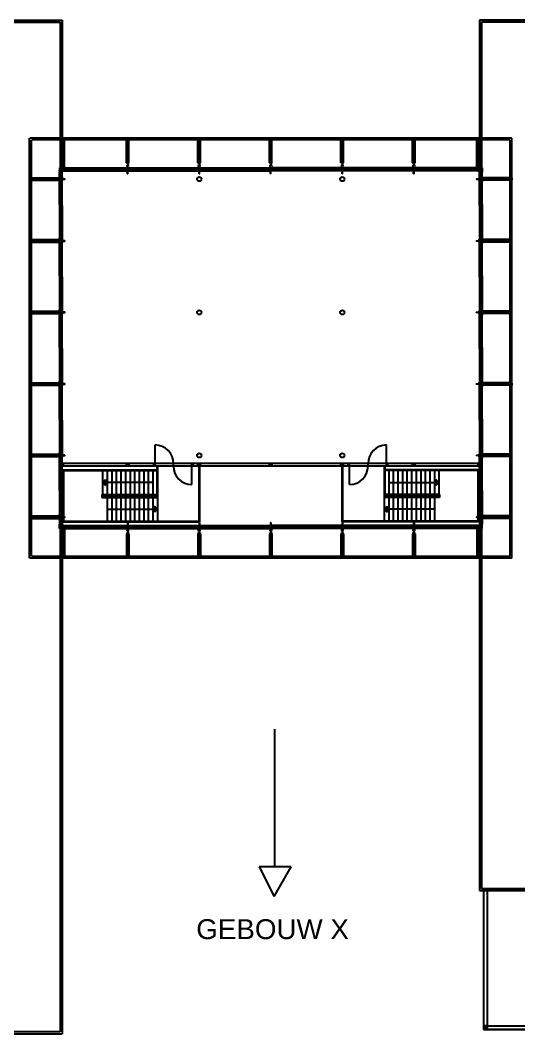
# Model space of a CAD drawing. Header units: millimetres. Extents: x 825 to 92803, y -30309 to 20691.
# Drawn here: x 29692 to 54779, y -30309 to 20691 of the extents above; entities that cross this region are included whole.
import ezdxf

# ---------------------------------------------------------------- set-up
doc = ezdxf.new("R2010")
doc.units = ezdxf.units.MM
doc.linetypes.add('HIDDEN2', pattern=[4.7625, 3.175, -1.5875])
doc.layers.get('0').update_dxf_attribs({"linetype": 'CONTINUOUS'})
for name, color, linetype in [('AA$1A---_ARCEER', 1, 'CONTINUOUS'), ('AL21----_BUITENWAND', 3, 'CONTINUOUS'), ('AL24----_TRAPPEN', 1, 'CONTINUOUS'), ('AL28----_KONSTRUKTIES', 3, 'CONTINUOUS'), ('AL31----_BUITENKOZIJN', 1, 'CONTINUOUS'), ('AL32----_BINNENKOZIJN', 1, 'CONTINUOUS'), ('AL4600-RUIMTENUMMER', 2, 'CONTINUOUS')]:
    doc.layers.add(name, color=color, linetype=linetype)
doc.styles.add('Arial', font='arial.ttf')

# ---------------------------------------------------------------- blocks, each defined once
blk = doc.blocks.new('AH28HA20')
at = {"color": 0, "linetype": 'ByBlock'}
for points in [[(-100, 95), (100, 95)], [(0, -95), (0, 95)], [(-100, -95), (100, -95)]]:
    blk.add_lwpolyline(points, dxfattribs=at)
blk = doc.blocks.new('TR')
for p, q in [((-6860, 3340.5), (17, 3340.5)), ((-6860, 729), (-6860, 3340.5)), ((-6826, 3306.5), (-17, 3306.5)), ((-6826, 763), (-6826, 3306.5)), ((-4634.75, 2108.75), (-4634.75, 3306.5)), ((-4404.75, 2108.75), (-4404.75, 3306.5)), ((-4174.75, 2108.75), (-4174.75, 3306.5)), ((-3944.75, 2108.75), (-3944.75, 3306.5)), ((-3714.75, 2108.75), (-3714.75, 3306.5)), ((-3484.75, 2108.75), (-3484.75, 3306.5)), ((-3254.75, 2108.75), (-3254.75, 3306.5)), ((-3024.75, 2108.75), (-3024.75, 3306.5)), ((-2794.75, 2108.75), (-2794.75, 3306.5)), ((-2564.75, 2108.75), (-2564.75, 3306.5)), ((-2334.75, 2108.75), (-2334.75, 3306.5)), ((-2104.75, 2108.75), (-2104.75, 3306.5)), ((-17, 539), (-17, 3306.5)), ((17, 539), (17, 3340.5)), ((-4634.75, 2707.625), (-2104.75, 2707.625)), ((-2254.75, 2557.625), (-2254.75, 2857.625)), ((-2104.75, 2707.625), (-2254.75, 2857.625)), ((-2104.75, 2707.625), (-2254.75, 2557.625)), ((-4898.75, 2108.75), (-2104.75, 2108.75)), ((-4898.75, 1960.75), (-4898.75, 2108.75)), ((-4864.75, 2074.75), (-2138.75, 2074.75)), ((-4864.75, 1994.75), (-4864.75, 2074.75)), ((-2138.75, 539), (-2138.75, 2074.75)), ((-2104.75, 539), (-2104.75, 2108.75)), ((-4898.75, 1960.75), (-2138.75, 1960.75)), ((-4864.75, 1994.75), (-2138.75, 1994.75)), ((-4864.75, 763), (-4864.75, 1960.75)), ((-4634.75, 763), (-4634.75, 1960.75)), ((-4404.75, 763), (-4404.75, 1960.75)), ((-4174.75, 763), (-4174.75, 1960.75)), ((-3944.75, 763), (-3944.75, 1960.75)), ((-3714.75, 763), (-3714.75, 1960.75)), ((-3484.75, 763), (-3484.75, 1960.75)), ((-3254.75, 1737.679), (-3254.75, 1960.75)), ((-3254.75, 763), (-3254.75, 1737.679)), ((-3024.75, 763), (-3024.75, 1960.75)), ((-2794.75, 763), (-2794.75, 1960.75)), ((-2564.75, 763), (-2564.75, 1960.75)), ((-2334.75, 763), (-2334.75, 1960.75)), ((-4864.75, 1361.875), (-4714.75, 1511.875)), ((-2334.75, 1361.875), (-4864.75, 1361.875)), ((-4864.75, 1361.875), (-4714.75, 1211.875)), ((-4714.75, 1211.875), (-4714.75, 1511.875)), ((-6860, 729), (-2138.75, 729)), ((-6826, 763), (-2138.75, 763))]:
    blk.add_line(p, q)
blk = doc.blocks.new('AH28HA16')
at = {"color": 0, "linetype": 'ByBlock'}
for points in [[(-80, 76), (80, 76)], [(0, -76), (0, 76)], [(-80, -76), (80, -76)]]:
    blk.add_lwpolyline(points, dxfattribs=at)
blk = doc.blocks.new('2-STIJL')
for p, q in [((-69, 279), (-69, 191)), ((-2, 279), (-69, 279)), ((-69, 191), (-52, 191)), ((-52, 191), (-52, 140)), ((-52, 140), (-10, 140)), ((-12, 207), (-12, 233)), ((-12, 233), (12, 233)), ((-12, 207), (12, 207)), ((-10, -10), (-10, 195)), ((10, 195), (-10, 195)), ((10, 190), (-10, 190)), ((-2, 233), (-2, 279)), ((-2, 195), (-2, 207)), ((2, 233), (2, 279)), ((2, 279), (69, 279)), ((2, 195), (2, 207)), ((10, -10), (10, 195)), ((52, 140), (10, 140)), ((12, 207), (12, 233)), ((52, 191), (52, 140)), ((69, 191), (52, 191)), ((69, 279), (69, 191)), ((10, -10), (-10, -10))]:
    blk.add_line(p, q)
blk = doc.blocks.new('14D')
at = {"linetype": 'HIDDEN2'}
for p, q in [((-1339, 60), (195, 60)), ((-1339, -60), (-1339, 60)), ((-1339, 6), (185, 6)), ((-1339, -7), (185, -7)), ((-1339, -60), (195, -60))]:
    blk.add_line(p, q, dxfattribs=at)
for p, q in [((185, 60), (195, 60)), ((185, -60), (185, 60)), ((195, -60), (195, 60)), ((220, -35), (220, 35)), ((185, -60), (195, -60))]:
    blk.add_line(p, q)
for points in [[(290, 80), (195, 80), (195, 70), (161, 70), (161, 137), (249, 137), (249, 120), (300, 120), (300, 70), (290, 70)], [(290, 35), (290, 80), (195, 80), (195, 35)], [(300, 40), (300, 70), (290, 70), (290, 40)], [(290, -80), (195, -80), (195, -70), (161, -70), (161, -137), (249, -137), (249, -120), (300, -120), (300, -70), (290, -70)], [(290, -35), (290, -80), (195, -80), (195, -35)], [(300, -70), (300, -40), (290, -40), (290, -70)]]:
    blk.add_lwpolyline(points, close=True)
blk.add_lwpolyline([(315, -18), (315, -60, -0.375011), (303, -70), (300, -70), (300, 70), (303, 70, -0.375011), (315, 60), (315, 18, 0.414214), (325, 8), (434, 8, -0.381225), (440, 0), (440, 0, -0.381225), (434, -8), (325, -8, 0.414214)], format="xyb", close=True)

msp = doc.modelspace()

# ---------------------------------------------------------------- linework, layer by layer
at = {"layer": 'AA$1A---_ARCEER'}
for points in [[(31800, 12766), (31800, 12736), (31790, 12736), (31790, 12766)], [(31810, 13186), (31810, 13190), (31820, 13190), (31820, 13186)], [(31825, 13132), (31820, 13132), (31820, 13142), (31825, 13142)], [(52775, 13132), (52780, 13132), (52780, 13142), (52775, 13142)], [(52790, 13186), (52790, 13190), (52780, 13190), (52780, 13186)], [(52800, 12766), (52800, 12736), (52810, 12736), (52810, 12766)], [(31800, 12656), (31800, 12626), (31790, 12626), (31790, 12656)], [(52800, 12656), (52800, 12626), (52810, 12626), (52810, 12656)], [(52800, 9661), (52800, 9631), (52810, 9631), (52810, 9661)], [(52800, 9551), (52800, 9521), (52810, 9521), (52810, 9551)], [(52800, 6061), (52800, 6031), (52810, 6031), (52810, 6061)], [(52800, 5951), (52800, 5921), (52810, 5921), (52810, 5951)], [(52800, 2461), (52800, 2431), (52810, 2431), (52810, 2461)], [(52800, 2351), (52800, 2321), (52810, 2321), (52810, 2351)], [(52800, -1139), (52800, -1169), (52810, -1169), (52810, -1139)], [(52800, -1249), (52800, -1279), (52810, -1279), (52810, -1249)], [(31800, -4274), (31800, -4244), (31790, -4244), (31790, -4274)], [(31800, -4384), (31800, -4354), (31790, -4354), (31790, -4384)], [(52800, -4274), (52800, -4244), (52810, -4244), (52810, -4274)], [(52800, -4384), (52800, -4354), (52810, -4354), (52810, -4384)], [(31810, -4805), (31810, -4809), (31820, -4809), (31820, -4805)], [(31825, -4751), (31820, -4751), (31820, -4761), (31825, -4761)], [(52775, -4751), (52780, -4751), (52780, -4761), (52775, -4761)], [(52790, -4805), (52790, -4809), (52780, -4809), (52780, -4805)]]:
    msp.add_lwpolyline(points, close=True, dxfattribs=at)
at = {"layer": 'AL21----_BUITENWAND', "linetype": 'Continuous'}
for p, q in [((24000, 20691), (31800, 20691)), ((24100, 20591), (31700, 20591)), ((31700, 20591), (31700, 13260)), ((31800, 20691), (31800, 13320)), ((31800, 20691), (31800, 13260)), ((60600, 20691), (52800, 20691)), ((52800, 20691), (52800, 13260)), ((52800, 20691), (52800, 14760)), ((60500, 20591), (52900, 20591)), ((52900, 20591), (52900, 13260)), ((31700, -4879), (31700, -30209)), ((31800, -4879), (31800, -30309)), ((52800, -4879), (52800, -23109)), ((52900, -4879), (52900, -23009)), ((24000, -30309), (31800, -30309))]:
    msp.add_line(p, q, dxfattribs=at)
at = {"layer": 'AL21----_BUITENWAND'}
for p, q in [((52800, -23109), (60590, -23109)), ((52900, -23009), (60590, -23009)), ((31700, -30209), (24100, -30209))]:
    msp.add_line(p, q, dxfattribs=at)
for points in [[(31815, 12713), (31815, 12756, 0.375011), (31803, 12766), (31800, 12766), (31800, 12626), (31803, 12626, 0.375011), (31815, 12636), (31815, 12678, -0.414214), (31825, 12688), (31934, 12688, 0.381225), (31940, 12695), (31940, 12696, 0.381225), (31934, 12703), (31825, 12703, -0.414214)], [(52785, 12713), (52785, 12756, -0.375011), (52797, 12766), (52800, 12766), (52800, 12626), (52797, 12626, -0.375011), (52785, 12636), (52785, 12678, 0.414214), (52775, 12688), (52666, 12688, -0.381225), (52660, 12695), (52660, 12696, -0.381225), (52666, 12703), (52775, 12703, 0.414214)], [(52785, 9608), (52785, 9651, -0.375011), (52797, 9661), (52800, 9661), (52800, 9521), (52797, 9521, -0.375011), (52785, 9531), (52785, 9573, 0.414214), (52775, 9583), (52666, 9583, -0.381225), (52660, 9590), (52660, 9591, -0.381225), (52666, 9598), (52775, 9598, 0.414214)], [(52785, 6008), (52785, 6051, -0.375011), (52797, 6061), (52800, 6061), (52800, 5921), (52797, 5921, -0.375011), (52785, 5931), (52785, 5973, 0.414214), (52775, 5983), (52666, 5983, -0.381225), (52660, 5990), (52660, 5991, -0.381225), (52666, 5998), (52775, 5998, 0.414214)], [(52785, 2408), (52785, 2451, -0.375011), (52797, 2461), (52800, 2461), (52800, 2321), (52797, 2321, -0.375011), (52785, 2331), (52785, 2373, 0.414214), (52775, 2383), (52666, 2383, -0.381225), (52660, 2390), (52660, 2391, -0.381225), (52666, 2398), (52775, 2398, 0.414214)], [(52785, -1192), (52785, -1149, -0.375011), (52797, -1139), (52800, -1139), (52800, -1279), (52797, -1279, -0.375011), (52785, -1269), (52785, -1227, 0.414214), (52775, -1217), (52666, -1217, -0.381225), (52660, -1210), (52660, -1209, -0.381225), (52666, -1202), (52775, -1202, 0.414214)], [(31815, -4332), (31815, -4374, -0.375011), (31803, -4384), (31800, -4384), (31800, -4244), (31803, -4244, -0.375011), (31815, -4254), (31815, -4297, 0.414214), (31825, -4307), (31934, -4307, -0.381225), (31940, -4314), (31940, -4315, -0.381225), (31934, -4322), (31825, -4322, 0.414214)], [(52785, -4332), (52785, -4374, 0.375011), (52797, -4384), (52800, -4384), (52800, -4244), (52797, -4244, 0.375011), (52785, -4254), (52785, -4297, -0.414214), (52775, -4307), (52666, -4307, 0.381225), (52660, -4314), (52660, -4315, 0.381225), (52666, -4322), (52775, -4322, -0.414214)]]:
    msp.add_lwpolyline(points, format="xyb", close=True, dxfattribs=at)
at = {"layer": 'AL28----_KONSTRUKTIES', "linetype": 'HIDDEN2'}
for p, q in [((30161, 12756), (31685, 12756)), ((30161, 12756), (30161, 12636)), ((54439, 12756), (52905, 12756)), ((54439, 12756), (54439, 12636)), ((54439, 12756), (54439, 12636)), ((30161, 12702), (31685, 12702)), ((30161, 12689), (31685, 12689)), ((30161, 12636), (31685, 12636)), ((54439, 12636), (52905, 12636)), ((54439, 12702), (52915, 12702)), ((54439, 12689), (52915, 12689)), ((54439, 9651), (52905, 9651)), ((54439, 9531), (52905, 9531)), ((54439, 9597), (52915, 9597)), ((54439, 9584), (52915, 9584)), ((54439, 6051), (52905, 6051)), ((54439, 5931), (52905, 5931)), ((54439, 5997), (52915, 5997)), ((54439, 5984), (52915, 5984)), ((54439, 2451), (52905, 2451)), ((54439, 2331), (52905, 2331)), ((54439, 2397), (52915, 2397)), ((54439, 2384), (52915, 2384)), ((54439, 2451), (54439, 2331)), ((54439, -1149), (52905, -1149)), ((54439, -1269), (52905, -1269)), ((54439, -1203), (52915, -1203)), ((54439, -1216), (52915, -1216)), ((30161, -4254), (31685, -4254)), ((30161, -4374), (30161, -4254)), ((30161, -4308), (31685, -4308)), ((30161, -4321), (31685, -4321)), ((30161, -4374), (31685, -4374)), ((54439, -4254), (52915, -4254)), ((54439, -4308), (52915, -4308)), ((54439, -4321), (52915, -4321)), ((54439, -4374), (52915, -4374)), ((54439, -4374), (54439, -4254))]:
    msp.add_line(p, q, dxfattribs=at)
at = {"layer": 'AL28----_KONSTRUKTIES'}
for p, q in [((53010, -23109), (53010, -30099)), ((53190, -23109), (53190, -30099)), ((53010, -29919), (60390, -29919)), ((60390, -30099), (53010, -30099)), ((53010, -30099), (60390, -30099))]:
    msp.add_line(p, q, dxfattribs=at)
for centre in [(38700, 12696), (45900, 12696), (38700, 5991), (45900, 5991), (38700, -1209), (45900, -1209)]:
    msp.add_circle(centre, 110, dxfattribs=at)
at = {"layer": 'AL31----_BUITENKOZIJN', "linetype": 'HIDDEN2'}
for p, q in [((54439, 14760), (30161, 14760)), ((30161, -6379), (30161, 14760)), ((54349, 14670), (30251, 14670)), ((30251, -6289), (30251, 14670)), ((31860, 13260), (31860, 14760)), ((31873, 13260), (31873, 14760)), ((31926, 13260), (31926, 14760)), ((35033, 13513), (35033, 14760)), ((35093, 13513), (35093, 14760)), ((35106, 13513), (35106, 14760)), ((35160, 13513), (35160, 14760)), ((38633, 13513), (38633, 14760)), ((38693, 13513), (38693, 14760)), ((38706, 13513), (38706, 14760)), ((38760, 13513), (38760, 14760)), ((42233, 13513), (42233, 14760)), ((42293, 13513), (42293, 14760)), ((42306, 13513), (42306, 14760)), ((42360, 13513), (42360, 14760)), ((45833, 13513), (45833, 14760)), ((45893, 13513), (45893, 14760)), ((45906, 13513), (45906, 14760)), ((45960, 13513), (45960, 14760)), ((49433, 13513), (49433, 14760)), ((49493, 13513), (49493, 14760)), ((49506, 13513), (49506, 14760)), ((49560, 13513), (49560, 14760)), ((52673, 13260), (52673, 14760)), ((52733, 13260), (52733, 14760)), ((52746, 13260), (52746, 14760)), ((54349, -6289), (54349, 14670)), ((54439, -6379), (54439, 14760)), ((31860, -4879), (31860, -6379)), ((31873, -4879), (31873, -6379)), ((31926, -4879), (31926, -6379)), ((52673, -4879), (52673, -6379)), ((52733, -4879), (52733, -6379)), ((52746, -4879), (52746, -6379)), ((35033, -5131), (35033, -6379)), ((35093, -5131), (35093, -6379)), ((35106, -5131), (35106, -6379)), ((35160, -5131), (35160, -6379)), ((38633, -5131), (38633, -6379)), ((38693, -5131), (38693, -6379)), ((38706, -5131), (38706, -6379)), ((38760, -5131), (38760, -6379)), ((42233, -5131), (42233, -6379)), ((42293, -5131), (42293, -6379)), ((42306, -5131), (42306, -6379)), ((42360, -5131), (42360, -6379)), ((45833, -5131), (45833, -6379)), ((45893, -5131), (45893, -6379)), ((45906, -5131), (45906, -6379)), ((45960, -5131), (45960, -6379)), ((49433, -5131), (49433, -6379)), ((49493, -5131), (49493, -6379)), ((49506, -5131), (49506, -6379)), ((49560, -5131), (49560, -6379)), ((54439, -6379), (30161, -6379)), ((54349, -6289), (30251, -6289))]:
    msp.add_line(p, q, dxfattribs=at)
at = {"layer": 'AL31----_BUITENKOZIJN'}
for p, q in [((35160, 14760), (35033, 14760)), ((38760, 14760), (38633, 14760)), ((42360, 14760), (42233, 14760)), ((45960, 14760), (45833, 14760)), ((49560, 14760), (49433, 14760)), ((52800, 14760), (52673, 14760)), ((31661, 13260), (31661, 13131)), ((31800, 13260), (31661, 13260)), ((31800, 13260), (31700, 13260)), ((31800, 13260), (31800, 13250)), ((31877, 13260), (35031, 13260)), ((35169, 13260), (38631, 13260)), ((38769, 13260), (42231, 13260)), ((45831, 13260), (42369, 13260)), ((49431, 13260), (45969, 13260)), ((52723, 13260), (49569, 13260)), ((52800, 13260), (52939, 13260)), ((52800, 13260), (52800, 13250)), ((52800, 13260), (52900, 13260)), ((52939, 13260), (52939, 13131)), ((31810, 13250), (31661, 13250)), ((31661, 13131), (31671, 13131)), ((31661, 12833), (31661, 13054)), ((31671, 13250), (31671, 13121)), ((31685, 12756), (31685, 12636)), ((31685, 12756), (31695, 12756)), ((31695, 13186), (31820, 13186)), ((31695, 13111), (31695, 13186)), ((31790, 13111), (31695, 13111)), ((31695, 12756), (31695, 12636)), ((31749, 12833), (31749, 13054)), ((31782, 13216), (31782, 13186)), ((31790, 13111), (31790, 13131)), ((31820, 13131), (31790, 13131)), ((31800, 12816), (31800, 13071)), ((31820, 13186), (31820, 13131)), ((31860, 13121), (35048, 13121)), ((31877, 13172), (35031, 13172)), ((35152, 13121), (38648, 13121)), ((35169, 13172), (38631, 13172)), ((38752, 13121), (42248, 13121)), ((38769, 13172), (42231, 13172)), ((45848, 13121), (42352, 13121)), ((45831, 13172), (42369, 13172)), ((49448, 13121), (45952, 13121)), ((49431, 13172), (45969, 13172)), ((52740, 13121), (49552, 13121)), ((52723, 13172), (49569, 13172)), ((52780, 13186), (52780, 13131)), ((52905, 13186), (52780, 13186)), ((52780, 13131), (52810, 13131)), ((52790, 13250), (52939, 13250)), ((52800, 12816), (52800, 13071)), ((52810, 13111), (52810, 13131)), ((52810, 13111), (52905, 13111)), ((52818, 13216), (52818, 13186)), ((52851, 12833), (52851, 13054)), ((52905, 13111), (52905, 13186)), ((52905, 12756), (52905, 12636)), ((52915, 12756), (52905, 12756)), ((52915, 12756), (52915, 12636)), ((52929, 13250), (52929, 13121)), ((52939, 13131), (52929, 13131)), ((52939, 12833), (52939, 13054)), ((31661, 11424), (31661, 12559)), ((31685, 12636), (31695, 12636)), ((31720, 12731), (31720, 12661)), ((31749, 11424), (31749, 12559)), ((31800, 11407), (31800, 12576)), ((52800, 11407), (52800, 12576)), ((52851, 11424), (52851, 12559)), ((52880, 12731), (52880, 12661)), ((52915, 12636), (52905, 12636)), ((52939, 11424), (52939, 12559)), ((31661, 11357), (31661, 9728)), ((31749, 11357), (31749, 9728)), ((31800, 11374), (31800, 9711)), ((52800, 11374), (52800, 9711)), ((52851, 11357), (52851, 9728)), ((52939, 11357), (52939, 9728)), ((31661, 7824), (31661, 9454)), ((31749, 7824), (31749, 9454)), ((31800, 7807), (31800, 9471)), ((52800, 7807), (52800, 9471)), ((52851, 7824), (52851, 9454)), ((52880, 9626), (52880, 9556)), ((52915, 9651), (52905, 9651)), ((52905, 9651), (52905, 9531)), ((52915, 9531), (52905, 9531)), ((52915, 9651), (52915, 9531)), ((52939, 7824), (52939, 9454)), ((31661, 7757), (31661, 6128)), ((31749, 7757), (31749, 6128)), ((31800, 7774), (31800, 6111)), ((52800, 7774), (52800, 6111)), ((52851, 7757), (52851, 6128)), ((52939, 7757), (52939, 6128)), ((31661, 4224), (31661, 5854)), ((31749, 4224), (31749, 5854)), ((31800, 4207), (31800, 5871)), ((52800, 4207), (52800, 5871)), ((52851, 4224), (52851, 5854)), ((52880, 6026), (52880, 5956)), ((52915, 6051), (52905, 6051)), ((52905, 6051), (52905, 5931)), ((52915, 5931), (52905, 5931)), ((52915, 6051), (52915, 5931)), ((52939, 4224), (52939, 5854)), ((31661, 4157), (31661, 2528)), ((31749, 4157), (31749, 2528)), ((31800, 4174), (31800, 2511)), ((52800, 4174), (52800, 2511)), ((52851, 4157), (52851, 2528)), ((52939, 4157), (52939, 2528)), ((31661, 624), (31661, 2254)), ((31749, 624), (31749, 2254)), ((31800, 607), (31800, 2271)), ((52800, 607), (52800, 2271)), ((52851, 624), (52851, 2254)), ((52880, 2426), (52880, 2356)), ((52915, 2451), (52905, 2451)), ((52905, 2451), (52905, 2331)), ((52915, 2331), (52905, 2331)), ((52915, 2451), (52915, 2331)), ((52939, 624), (52939, 2254)), ((31661, 557), (31661, -1072)), ((31749, 557), (31749, -1072)), ((31800, 574), (31800, -1089)), ((52800, 574), (52800, -1089)), ((52851, 557), (52851, -1072)), ((52939, 557), (52939, -1072)), ((31661, -2976), (31661, -1346)), ((31749, -2976), (31749, -1346)), ((31800, -2993), (31800, -1329)), ((52800, -2993), (52800, -1329)), ((52851, -2976), (52851, -1346)), ((52880, -1174), (52880, -1244)), ((52915, -1149), (52905, -1149)), ((52905, -1149), (52905, -1269)), ((52915, -1269), (52905, -1269)), ((52915, -1149), (52915, -1269)), ((52939, -2976), (52939, -1346)), ((31661, -3043), (31661, -4177)), ((31749, -3043), (31749, -4177)), ((31800, -4194), (31800, -3026)), ((52800, -4194), (52800, -3026)), ((52851, -3043), (52851, -4177)), ((52939, -3043), (52939, -4177)), ((31661, -4451), (31661, -4673)), ((31685, -4254), (31695, -4254)), ((31685, -4374), (31685, -4254)), ((31685, -4374), (31695, -4374)), ((31695, -4374), (31695, -4254)), ((31720, -4349), (31720, -4279)), ((31749, -4451), (31749, -4673)), ((31800, -4434), (31800, -4690)), ((52800, -4434), (52800, -4690)), ((52851, -4451), (52851, -4673)), ((52880, -4349), (52880, -4279)), ((52915, -4254), (52905, -4254)), ((52905, -4374), (52905, -4254)), ((52915, -4374), (52905, -4374)), ((52915, -4374), (52915, -4254)), ((52939, -4451), (52939, -4673)), ((31661, -4879), (31661, -4750)), ((31661, -4750), (31671, -4750)), ((31810, -4869), (31661, -4869)), ((31800, -4879), (31661, -4879)), ((31671, -4869), (31671, -4740)), ((31695, -4730), (31695, -4805)), ((31790, -4730), (31695, -4730)), ((31695, -4805), (31820, -4805)), ((31800, -4879), (31700, -4879)), ((31782, -4835), (31782, -4805)), ((31790, -4730), (31790, -4750)), ((31820, -4750), (31790, -4750)), ((31800, -4879), (31800, -4869)), ((31820, -4805), (31820, -4750)), ((31860, -4740), (35048, -4740)), ((31877, -4791), (35031, -4791)), ((31877, -4879), (35031, -4879)), ((35152, -4740), (38648, -4740)), ((35169, -4791), (38631, -4791)), ((35169, -4879), (38631, -4879)), ((38752, -4740), (42248, -4740)), ((38769, -4791), (42231, -4791)), ((38769, -4879), (42231, -4879)), ((45848, -4740), (42352, -4740)), ((45831, -4791), (42369, -4791)), ((45831, -4879), (42369, -4879)), ((49448, -4740), (45952, -4740)), ((49431, -4791), (45969, -4791)), ((49431, -4879), (45969, -4879)), ((52740, -4740), (49552, -4740)), ((52723, -4791), (49569, -4791)), ((52723, -4879), (49569, -4879)), ((52780, -4750), (52810, -4750)), ((52780, -4805), (52780, -4750)), ((52905, -4805), (52780, -4805)), ((52790, -4869), (52939, -4869)), ((52800, -4879), (52800, -4869)), ((52800, -4879), (52900, -4879)), ((52800, -4879), (52939, -4879)), ((52810, -4730), (52810, -4750)), ((52810, -4730), (52905, -4730)), ((52818, -4835), (52818, -4805)), ((52905, -4730), (52905, -4805)), ((52929, -4869), (52929, -4740)), ((52939, -4750), (52929, -4750)), ((52939, -4879), (52939, -4750)), ((38760, -6379), (38633, -6379)), ((45960, -6379), (45833, -6379)), ((52800, -6379), (52673, -6379))]:
    msp.add_line(p, q, dxfattribs=at)
for points in [[(31810, 13260), (31877, 13260), (31877, 13172), (31860, 13172), (31860, 13121), (31825, 13121), (31825, 13190), (31810, 13190)], [(52790, 13260), (52723, 13260), (52723, 13172), (52740, 13172), (52740, 13121), (52775, 13121), (52775, 13190), (52790, 13190)], [(31790, 13111), (31695, 13111), (31695, 13121), (31661, 13121), (31661, 13054), (31749, 13054), (31749, 13071), (31800, 13071), (31800, 13121), (31790, 13121)], [(31790, 12776), (31695, 12776), (31695, 12766), (31661, 12766), (31661, 12833), (31749, 12833), (31749, 12816), (31800, 12816), (31800, 12766), (31790, 12766)], [(31695, 13121), (31671, 13121), (31671, 13149), (31695, 13149)], [(31790, 12731), (31790, 12776), (31695, 12776), (31695, 12731)], [(31810, 13250), (31810, 13216), (31782, 13216), (31782, 13250)], [(52790, 13250), (52790, 13216), (52818, 13216), (52818, 13250)], [(52810, 13111), (52905, 13111), (52905, 13121), (52939, 13121), (52939, 13054), (52851, 13054), (52851, 13071), (52800, 13071), (52800, 13121), (52810, 13121)], [(52810, 12776), (52905, 12776), (52905, 12766), (52939, 12766), (52939, 12833), (52851, 12833), (52851, 12816), (52800, 12816), (52800, 12766), (52810, 12766)], [(52810, 12731), (52810, 12776), (52905, 12776), (52905, 12731)], [(52905, 13121), (52929, 13121), (52929, 13149), (52905, 13149)], [(31790, 12616), (31695, 12616), (31695, 12626), (31661, 12626), (31661, 12559), (31749, 12559), (31749, 12576), (31800, 12576), (31800, 12626), (31790, 12626)], [(31790, 12661), (31790, 12616), (31695, 12616), (31695, 12661)], [(52810, 12616), (52905, 12616), (52905, 12626), (52939, 12626), (52939, 12559), (52851, 12559), (52851, 12576), (52800, 12576), (52800, 12626), (52810, 12626)], [(52810, 12661), (52810, 12616), (52905, 12616), (52905, 12661)], [(31661, 11357), (31749, 11357), (31749, 11374), (31800, 11374), (31800, 11407), (31749, 11407), (31749, 11424), (31661, 11424)], [(52939, 11357), (52851, 11357), (52851, 11374), (52800, 11374), (52800, 11407), (52851, 11407), (52851, 11424), (52939, 11424)], [(52810, 9671), (52905, 9671), (52905, 9661), (52939, 9661), (52939, 9728), (52851, 9728), (52851, 9711), (52800, 9711), (52800, 9661), (52810, 9661)], [(52810, 9511), (52905, 9511), (52905, 9521), (52939, 9521), (52939, 9454), (52851, 9454), (52851, 9471), (52800, 9471), (52800, 9521), (52810, 9521)], [(52810, 9626), (52810, 9671), (52905, 9671), (52905, 9626)], [(52810, 9556), (52810, 9511), (52905, 9511), (52905, 9556)], [(31661, 7757), (31749, 7757), (31749, 7774), (31800, 7774), (31800, 7807), (31749, 7807), (31749, 7824), (31661, 7824)], [(52939, 7757), (52851, 7757), (52851, 7774), (52800, 7774), (52800, 7807), (52851, 7807), (52851, 7824), (52939, 7824)], [(52810, 6071), (52905, 6071), (52905, 6061), (52939, 6061), (52939, 6128), (52851, 6128), (52851, 6111), (52800, 6111), (52800, 6061), (52810, 6061)], [(52810, 5911), (52905, 5911), (52905, 5921), (52939, 5921), (52939, 5854), (52851, 5854), (52851, 5871), (52800, 5871), (52800, 5921), (52810, 5921)], [(52810, 6026), (52810, 6071), (52905, 6071), (52905, 6026)], [(52810, 5956), (52810, 5911), (52905, 5911), (52905, 5956)], [(31661, 4157), (31749, 4157), (31749, 4174), (31800, 4174), (31800, 4207), (31749, 4207), (31749, 4224), (31661, 4224)], [(52939, 4157), (52851, 4157), (52851, 4174), (52800, 4174), (52800, 4207), (52851, 4207), (52851, 4224), (52939, 4224)], [(52810, 2471), (52905, 2471), (52905, 2461), (52939, 2461), (52939, 2528), (52851, 2528), (52851, 2511), (52800, 2511), (52800, 2461), (52810, 2461)], [(52810, 2311), (52905, 2311), (52905, 2321), (52939, 2321), (52939, 2254), (52851, 2254), (52851, 2271), (52800, 2271), (52800, 2321), (52810, 2321)], [(52810, 2426), (52810, 2471), (52905, 2471), (52905, 2426)], [(52810, 2356), (52810, 2311), (52905, 2311), (52905, 2356)], [(31661, 557), (31749, 557), (31749, 574), (31800, 574), (31800, 607), (31749, 607), (31749, 624), (31661, 624)], [(52939, 557), (52851, 557), (52851, 574), (52800, 574), (52800, 607), (52851, 607), (52851, 624), (52939, 624)], [(52810, -1129), (52905, -1129), (52905, -1139), (52939, -1139), (52939, -1072), (52851, -1072), (52851, -1089), (52800, -1089), (52800, -1139), (52810, -1139)], [(52810, -1289), (52905, -1289), (52905, -1279), (52939, -1279), (52939, -1346), (52851, -1346), (52851, -1329), (52800, -1329), (52800, -1279), (52810, -1279)], [(52810, -1174), (52810, -1129), (52905, -1129), (52905, -1174)], [(52810, -1244), (52810, -1289), (52905, -1289), (52905, -1244)], [(31661, -3043), (31749, -3043), (31749, -3026), (31800, -3026), (31800, -2993), (31749, -2993), (31749, -2976), (31661, -2976)], [(52939, -3043), (52851, -3043), (52851, -3026), (52800, -3026), (52800, -2993), (52851, -2993), (52851, -2976), (52939, -2976)], [(31790, -4234), (31695, -4234), (31695, -4244), (31661, -4244), (31661, -4177), (31749, -4177), (31749, -4194), (31800, -4194), (31800, -4244), (31790, -4244)], [(31790, -4394), (31695, -4394), (31695, -4384), (31661, -4384), (31661, -4451), (31749, -4451), (31749, -4434), (31800, -4434), (31800, -4384), (31790, -4384)], [(31790, -4279), (31790, -4234), (31695, -4234), (31695, -4279)], [(31790, -4349), (31790, -4394), (31695, -4394), (31695, -4349)], [(52810, -4234), (52905, -4234), (52905, -4244), (52939, -4244), (52939, -4177), (52851, -4177), (52851, -4194), (52800, -4194), (52800, -4244), (52810, -4244)], [(52810, -4394), (52905, -4394), (52905, -4384), (52939, -4384), (52939, -4451), (52851, -4451), (52851, -4434), (52800, -4434), (52800, -4384), (52810, -4384)], [(52810, -4279), (52810, -4234), (52905, -4234), (52905, -4279)], [(52810, -4349), (52810, -4394), (52905, -4394), (52905, -4349)], [(31790, -4730), (31695, -4730), (31695, -4740), (31661, -4740), (31661, -4673), (31749, -4673), (31749, -4690), (31800, -4690), (31800, -4740), (31790, -4740)], [(31695, -4740), (31671, -4740), (31671, -4768), (31695, -4768)], [(31810, -4869), (31810, -4835), (31782, -4835), (31782, -4869)], [(31810, -4879), (31877, -4879), (31877, -4791), (31860, -4791), (31860, -4740), (31825, -4740), (31825, -4809), (31810, -4809)], [(52790, -4879), (52723, -4879), (52723, -4791), (52740, -4791), (52740, -4740), (52775, -4740), (52775, -4809), (52790, -4809)], [(52790, -4869), (52790, -4835), (52818, -4835), (52818, -4869)], [(52810, -4730), (52905, -4730), (52905, -4740), (52939, -4740), (52939, -4673), (52851, -4673), (52851, -4690), (52800, -4690), (52800, -4740), (52810, -4740)], [(52905, -4740), (52929, -4740), (52929, -4768), (52905, -4768)]]:
    msp.add_lwpolyline(points, close=True, dxfattribs=at)
at = {"layer": 'AL32----_BINNENKOZIJN'}
for p, q in [((36478, -1748), (36478, -682)), ((48122, -1748), (48122, -682)), ((52800, -1609), (31800, -1609)), ((31800, -1748), (31800, -1609)), ((31800, -1723), (31800, -1609)), ((52800, -1748), (31800, -1748)), ((31867, -1748), (31867, -1609)), ((31867, -1723), (31867, -1609)), ((35033, -1748), (35033, -1609)), ((35100, -1748), (35100, -1609)), ((35167, -1748), (35167, -1609)), ((36411, -1723), (36411, -1609)), ((36411, -1748), (36411, -1609)), ((37405, -1748), (37405, -1616)), ((38333, -2676), (38333, -1609)), ((38400, -1723), (38400, -1609)), ((38400, -1748), (38400, -1609)), ((38633, -1748), (38633, -1609)), ((38700, -1748), (38700, -1609)), ((38767, -1748), (38767, -1609)), ((42233, -1748), (42233, -1609)), ((42300, -1748), (42300, -1609)), ((42367, -1748), (42367, -1609)), ((45833, -1748), (45833, -1609)), ((45900, -1748), (45900, -1609)), ((45967, -1748), (45967, -1609)), ((46200, -1723), (46200, -1609)), ((46200, -1748), (46200, -1609)), ((46267, -2676), (46267, -1609)), ((47194, -1748), (47194, -1616)), ((48189, -1723), (48189, -1609)), ((48189, -1748), (48189, -1609)), ((49433, -1748), (49433, -1609)), ((49500, -1748), (49500, -1609)), ((49567, -1748), (49567, -1609)), ((52733, -1723), (52733, -1609)), ((52733, -1748), (52733, -1609)), ((52800, -1723), (52800, -1609)), ((52800, -1748), (52800, -1609))]:
    msp.add_line(p, q, dxfattribs=at)
for centre, radius, start, end in [((36472, -1615), 933, 359.9373, 89.6319), ((48128, -1615), 933, 90.3681, 180.0627), ((38333, -1748), 928, 180, 270), ((46267, -1748), 928, 270, 0)]:
    msp.add_arc(centre, radius, start, end, dxfattribs=at)
at = {"layer": 'AL4600-RUIMTENUMMER'}
for p, q in [((42502, -21896), (42500, -14986)), ((43318, -21906), (41719, -21907)), ((41719, -21907), (42479, -23398)), ((42479, -23398), (43318, -21906))]:
    msp.add_line(p, q, dxfattribs=at)

# ---------------------------------------------------------------- block references
at = {"layer": 'AL24----_TRAPPEN', "xscale": -1, "rotation": 180}
msp.add_blockref('TR', (38700, -1209), dxfattribs=at)
at = {"layer": 'AL24----_TRAPPEN', "rotation": 180}
msp.add_blockref('TR', (45900, -1209), dxfattribs=at)
at = {"layer": 'AL28----_KONSTRUKTIES', "rotation": 180}
for name, p in [('AH28HA16', (35100, 13437)), ('AH28HA16', (38700, 13437)), ('AH28HA16', (42300, 13437)), ('AH28HA16', (45900, 13437)), ('AH28HA16', (49500, 13437)), ('AH28HA16', (35100, -5055)), ('AH28HA16', (38700, -5055)), ('AH28HA16', (42300, -5055)), ('AH28HA16', (45900, -5055)), ('AH28HA16', (49500, -5055)), ('AH28HA20', (53100, -30009))]:
    msp.add_blockref(name, p, dxfattribs=at)
at = {"layer": 'AL28----_KONSTRUKTIES', "xscale": -1, "rotation": 180}
for name, p in [('14D', (31500, 9591)), ('14D', (31500, 5991)), ('14D', (31500, 2391)), ('14D', (31500, -1209)), ('AH28HA20', (53100, -30009))]:
    msp.add_blockref(name, p, dxfattribs=at)
at = {"layer": 'AL31----_BUITENKOZIJN', "xscale": -1}
for p in [(35100, 12981), (38700, 12981)]:
    msp.add_blockref('2-STIJL', p, dxfattribs=at)
at = {"layer": 'AL31----_BUITENKOZIJN'}
for p in [(42300, 12981), (45900, 12981), (49500, 12981)]:
    msp.add_blockref('2-STIJL', p, dxfattribs=at)
at = {"layer": 'AL31----_BUITENKOZIJN', "rotation": 180}
for p in [(35100, -4600), (38700, -4600)]:
    msp.add_blockref('2-STIJL', p, dxfattribs=at)
at = {"layer": 'AL31----_BUITENKOZIJN', "xscale": -1, "rotation": 180}
for p in [(42300, -4600), (45900, -4600), (49500, -4600)]:
    msp.add_blockref('2-STIJL', p, dxfattribs=at)

# ---------------------------------------------------------------- texts
at = {"layer": 'AL4600-RUIMTENUMMER', "style": 'Arial'}
msp.add_text('GEBOUW X', height=1000, dxfattribs=at).set_placement((38550, -25547))

doc.saveas('drawing.dxf')
